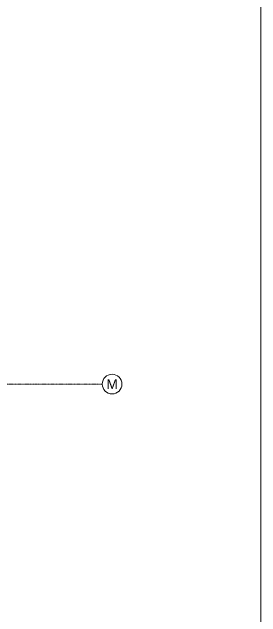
# Model space of a CAD drawing. Extents: x -2749 to 23780, y -1311 to 8245.
# Drawn here: x 4899 to 5405, y 711 to 1943 of the extents above; entities that cross this region are included whole.
import ezdxf
from ezdxf.enums import TextEntityAlignment as Align

# ---------------------------------------------------------------- set-up
doc = ezdxf.new("R2010")
doc.units = 0
doc.header["$MEASUREMENT"] = 0
doc.linetypes.add('DASHDOT2', pattern=[0.5, 0.25, -0.125, 0, -0.125])
doc.layers.get('0').update_dxf_attribs({"color": 9, "lineweight": 9})
doc.layers.add('24', color=9, linetype='DASHDOT2', lineweight=9)
doc.layers.add('40A', color=9, linetype='Continuous', lineweight=9)
doc.styles.add('Arial', font='arial.ttf', dxfattribs={"height": 2.5})

# ---------------------------------------------------------------- blocks, each defined once
blk = doc.blocks.new('0_aks')
at = {"linetype": 'Continuous'}
blk.add_circle((0, 0), 2, dxfattribs=at)
at = {"style": 'Arial'}
blk.add_attdef('AKS', text='', height=2, dxfattribs=at).set_placement((0, 0), align=Align.MIDDLE_CENTER)
blk = doc.blocks.new('P-AKS_AUDI')
at = {"layer": '24'}
blk.add_lwpolyline([(0, -1600), (360, -1600)], dxfattribs=at)
at = {"layer": '24', "xscale": 10, "yscale": 10, "zscale": 10}
blk.add_blockref('0_aks', (380, -1600), dxfattribs=at).add_auto_attribs({'AKS': 'M'})
blk = doc.blocks.new('p-zemin kat')
at = {"layer": '24'}
blk.add_blockref('P-AKS_AUDI', (4722.5, 2785), dxfattribs=at)

msp = doc.modelspace()

# ---------------------------------------------------------------- linework, layer by layer
at = {"layer": '40A'}
msp.add_lwpolyline([(5405.1, 80), (80, 80), (80, 4125), (5405.1, 4125)], close=True, dxfattribs=at)

# ---------------------------------------------------------------- block references
msp.add_blockref('p-zemin kat', (0, 0))

doc.saveas('drawing.dxf')
